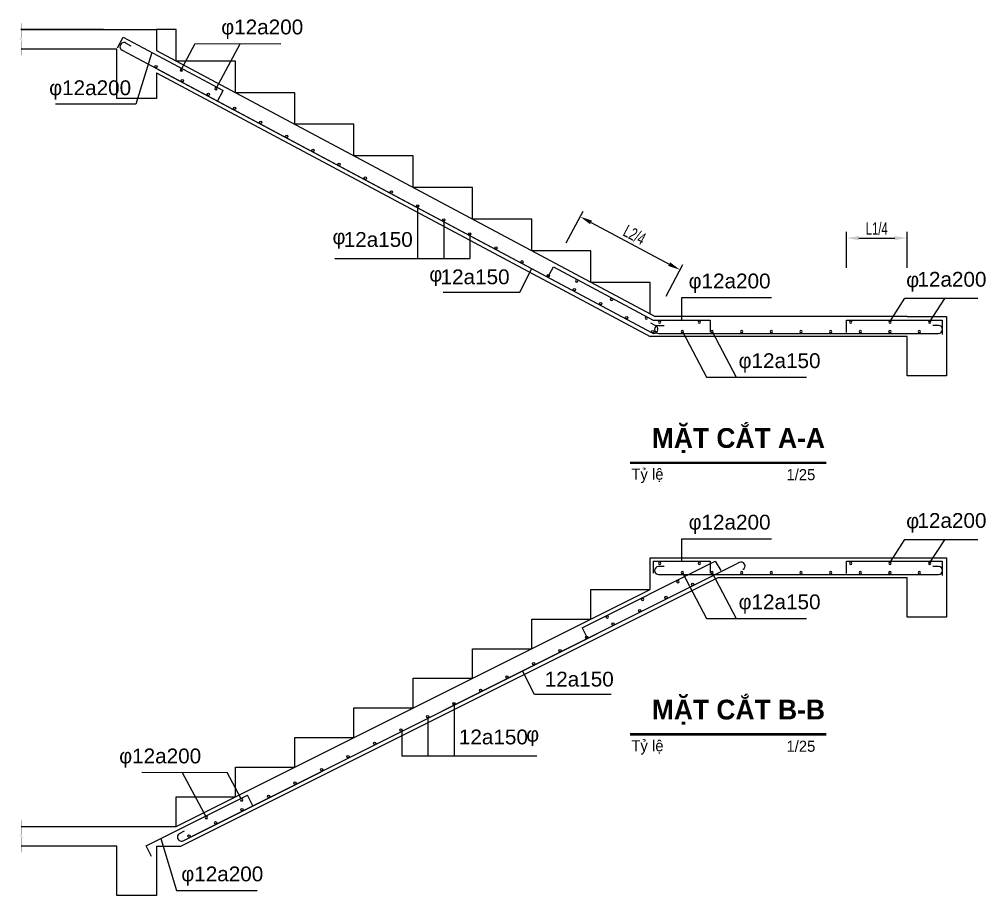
# Model space of a CAD drawing. Extents: x -1107188 to -523840, y 39692 to 514392.
# Drawn here: x -1054570 to -1035000, y 290232 to 307973 of the extents above; entities that cross this region are included whole.
import ezdxf

# ---------------------------------------------------------------- set-up
doc = ezdxf.new("R2010")
doc.units = 0
doc.layers.get('DEFPOINTS').update_dxf_attribs({"linetype": 'CONTINUOUS'})
doc.layers.add('00-KICH THUOC', color=6, linetype='CONTINUOUS', lineweight=9)
doc.layers.add('NET-THAY', color=2, linetype='CONTINUOUS', lineweight=13)
for name, color, linetype in [('BAOMANH', 2, 'CONTINUOUS'), ('TAGS', 60, 'CONTINUOUS'), ('TEXT', 7, 'CONTINUOUS'), ('THEP', 6, 'CONTINUOUS'), ('TUONG', 131, 'CONTINUOUS')]:
    doc.layers.add(name, color=color, linetype=linetype)
doc.styles.add('KICHTHUOC', font='', dxfattribs={"width": 0.8})
doc.styles.add('SWISS-CONDENSE', font='')
doc.styles.add('VNI-TIMES', font='')
doc.styles.get('KICHTHUOC').set_extended_font_data('VNI-Helve-Condense')
doc.styles.get('SWISS-CONDENSE').set_extended_font_data('VNI-Swiss-Condense')
doc.styles.get('VNI-TIMES').set_extended_font_data('VNI-Times')
doc.dimstyles.new('DIM 25', dxfattribs={"dimtxt": 2.5, "dimasz": 2.5, "dimexe": 1.25, "dimexo": 0.625, "dimtad": 1, "dimdec": 0, "dimtxsty": 'KICHTHUOC', "dimcen": 2.5, "dimclrd": 1, "dimclre": 1, "dimclrt": 2, "dimadec": 0, "dimazin": 0, "dimtfac": 1, "dimtdec": 0, "dimtix": 1, "dimtmove": 0, "dimatfit": 3, "dimfxl": 6, "dimfxlon": 1, "dimarcsym": 0})

# ---------------------------------------------------------------- blocks, each defined once
blk = doc.blocks.new('*D1457')
at = {"layer": '00-KICH THUOC', "color": 1, "lineweight": -2, "transparency": 16777216}
for p, q in [((-1037818, 302944), (-1037818, 303669)), ((-1037568, 303544), (-1036842, 303544)), ((-1036592, 302944), (-1036592, 303669))]:
    blk.add_line(p, q, dxfattribs=at)
at = {"layer": '00-KICH THUOC', "color": 1, "transparency": 16777216}
for points in [[(-1037568, 303586), (-1037568, 303503), (-1037818, 303544)], [(-1036842, 303586), (-1036842, 303503), (-1036592, 303544)]]:
    blk.add_solid(points, dxfattribs=at)
at = {"layer": 'DEFPOINTS', "color": 0, "transparency": 16777216}
for p in [(-1036592, 303544), (-1037818, 301884), (-1036592, 301555)]:
    blk.add_point(p, dxfattribs=at)
at = {"layer": '00-KICH THUOC', "color": 2, "transparency": 16777216, "insert": (-1037205, 303737), "char_height": 250, "attachment_point": 5, "style": 'KICHTHUOC'}
blk.add_mtext('L1/4', dxfattribs=at)
blk = doc.blocks.new('*D1458')
at = {"layer": '00-KICH THUOC', "color": 1, "lineweight": -2, "transparency": 16777216}
for p, q in [((-1043494, 303450), (-1043153, 304089)), ((-1042991, 303862), (-1041409, 303018)), ((-1041471, 302371), (-1041130, 303010))]:
    blk.add_line(p, q, dxfattribs=at)
at = {"layer": '00-KICH THUOC', "color": 1, "transparency": 16777216}
for points in [[(-1042972, 303898), (-1043011, 303825), (-1043212, 303979)], [(-1041389, 303054), (-1041429, 302981), (-1041188, 302900)]]:
    blk.add_solid(points, dxfattribs=at)
at = {"layer": 'DEFPOINTS', "color": 0, "transparency": 16777216}
for p in [(-1043754, 302964), (-1041188, 302900), (-1041730, 301884)]:
    blk.add_point(p, dxfattribs=at)
at = {"layer": '00-KICH THUOC', "color": 2, "transparency": 16777216, "insert": (-1042110, 303609), "char_height": 250, "attachment_point": 5, "rotation": 331.9275, "style": 'KICHTHUOC'}
blk.add_mtext('L2/4', dxfattribs=at)
blk = doc.blocks.new('*U1459')
at = {"layer": '00-KICH THUOC'}
blk.add_circle((0, 0), 24, dxfattribs=at)
blk = doc.blocks.new('*U1460')
at = {"layer": '00-KICH THUOC', "color": 0, "linetype": 'ByBlock', "lineweight": -2, "transparency": 16777216}
for p in [(-11400, 0), (-10800, 0), (-10200, 0), (-9600, 0), (-9000, 0), (-8400, 0), (-7800, 0), (-7200, 0), (-6600, 0), (-6000, 0), (-5400, 0), (-4800, 0), (-4200, 0), (-3600, 0), (-3000, 0), (-2400, 0), (-1800, 0), (-1200, 0), (-600, 0), (0, 0)]:
    blk.add_blockref('*U1459', p, dxfattribs=at)
blk = doc.blocks.new('*U1461')
at = {"layer": '00-KICH THUOC'}
blk.add_circle((0, 0), 24, dxfattribs=at)
blk = doc.blocks.new('*U1462')
at = {"layer": '00-KICH THUOC', "color": 0, "linetype": 'ByBlock', "lineweight": -2, "transparency": 16777216}
for p in [(-4800, 0), (-4200, 0), (-3600, 0), (-3000, 0), (-2400, 0), (-1800, 0), (-1200, 0), (-600, 0), (0, 0)]:
    blk.add_blockref('*U1461', p, dxfattribs=at)
blk = doc.blocks.new('*U1463')
at = {"layer": '00-KICH THUOC'}
blk.add_circle((0, 0), 24, dxfattribs=at)
blk = doc.blocks.new('*U1464')
at = {"layer": '00-KICH THUOC', "color": 0, "linetype": 'ByBlock', "lineweight": -2, "transparency": 16777216}
for p in [(-800, 0), (0, 0)]:
    blk.add_blockref('*U1463', p, dxfattribs=at)
blk = doc.blocks.new('*U1465')
at = {"layer": '00-KICH THUOC'}
blk.add_circle((0, 0), 24, dxfattribs=at)
blk = doc.blocks.new('*U1466')
at = {"layer": '00-KICH THUOC', "color": 0, "linetype": 'ByBlock', "lineweight": -2, "transparency": 16777216}
for p in [(-1600, 0), (-800, 0), (0, 0)]:
    blk.add_blockref('*U1465', p, dxfattribs=at)
blk = doc.blocks.new('*U1467')
at = {"layer": '00-KICH THUOC'}
blk.add_circle((0, 0), 24, dxfattribs=at)
blk = doc.blocks.new('*U1468')
at = {"layer": '00-KICH THUOC', "color": 0, "linetype": 'ByBlock', "lineweight": -2, "transparency": 16777216}
for p in [(-1600, 0), (-800, 0), (0, 0)]:
    blk.add_blockref('*U1467', p, dxfattribs=at)
blk = doc.blocks.new('*U1469')
at = {"layer": '00-KICH THUOC'}
blk.add_circle((0, 0), 24, dxfattribs=at)
blk = doc.blocks.new('*U1470')
at = {"layer": '00-KICH THUOC', "color": 0, "linetype": 'ByBlock', "lineweight": -2, "transparency": 16777216}
for p in [(-800, 0), (0, 0)]:
    blk.add_blockref('*U1469', p, dxfattribs=at)
blk = doc.blocks.new('*U1471')
at = {"layer": '00-KICH THUOC'}
blk.add_circle((0, 0), 24, dxfattribs=at)
blk = doc.blocks.new('*U1472')
at = {"layer": '00-KICH THUOC', "color": 0, "linetype": 'ByBlock', "lineweight": -2, "transparency": 16777216}
for p in [(-4800, 0), (-4200, 0), (-3600, 0), (-3000, 0), (-2400, 0), (-1800, 0), (-1200, 0), (-600, 0), (0, 0)]:
    blk.add_blockref('*U1471', p, dxfattribs=at)
blk = doc.blocks.new('*U1473')
at = {"layer": '00-KICH THUOC'}
blk.add_circle((0, 0), 24, dxfattribs=at)
blk = doc.blocks.new('*U1474')
at = {"layer": '00-KICH THUOC', "color": 0, "linetype": 'ByBlock', "lineweight": -2, "transparency": 16777216}
for p in [(-1600, 0), (-800, 0), (0, 0)]:
    blk.add_blockref('*U1473', p, dxfattribs=at)
blk = doc.blocks.new('*U1477')
at = {"layer": '00-KICH THUOC'}
blk.add_circle((0, 0), 24, dxfattribs=at)
blk = doc.blocks.new('*U1478')
at = {"layer": '00-KICH THUOC', "color": 0, "linetype": 'ByBlock', "lineweight": -2, "transparency": 16777216}
for p in [(-11400, 0), (-10800, 0), (-10200, 0), (-9600, 0), (-9000, 0), (-8400, 0), (-7800, 0), (-7200, 0), (-6600, 0), (-6000, 0), (-5400, 0), (-4800, 0), (-4200, 0), (-3600, 0), (-3000, 0), (-2400, 0), (-1800, 0), (-1200, 0), (-600, 0), (0, 0)]:
    blk.add_blockref('*U1477', p, dxfattribs=at)
blk = doc.blocks.new('*U1479')
at = {"layer": '00-KICH THUOC'}
blk.add_circle((0, 0), 24, dxfattribs=at)
blk = doc.blocks.new('*U1480')
at = {"layer": '00-KICH THUOC', "color": 0, "linetype": 'ByBlock', "lineweight": -2, "transparency": 16777216}
for p in [(-1600, 0), (-800, 0), (0, 0)]:
    blk.add_blockref('*U1479', p, dxfattribs=at)
blk = doc.blocks.new('*U1475')
at = {"layer": '00-KICH THUOC'}
blk.add_circle((0, 0), 24, dxfattribs=at)
blk = doc.blocks.new('*U1476')
at = {"layer": '00-KICH THUOC', "color": 0, "linetype": 'ByBlock', "lineweight": -2, "transparency": 16777216}
for p in [(-800, 0), (0, 0)]:
    blk.add_blockref('*U1475', p, dxfattribs=at)
blk = doc.blocks.new('*U1481')
at = {"layer": '00-KICH THUOC'}
blk.add_circle((0, 0), 24, dxfattribs=at)
blk = doc.blocks.new('*U1482')
at = {"layer": '00-KICH THUOC', "color": 0, "linetype": 'ByBlock', "lineweight": -2, "transparency": 16777216}
for p in [(-800, 0), (0, 0)]:
    blk.add_blockref('*U1481', p, dxfattribs=at)

msp = doc.modelspace()

# ---------------------------------------------------------------- linework, layer by layer
at = {"layer": '00-KICH THUOC'}
for p, q in [((-1051792.484, 307768.274), (-1051792.484, 307341.608)), ((-1040474.775, 297001.723), (-1040362.21, 296811.73))]:
    msp.add_line(p, q, dxfattribs=at)
at = {"layer": '00-KICH THUOC', "linetype": 'Continuous'}
for points in [[(-1054532.256, 307893.274, 2, 2, 0), (-1054532.256, 307593.274, 2, 2, 0), (-1054566.599, 307580.774, 2, 2, 0), (-1054497.912, 307555.774, 2, 2, 0), (-1054532.256, 307543.274, 2, 2, 0), (-1054532.256, 307243.274, 0, 0, 0)], [(-1054532.256, 291757.311, 2, 2, 0), (-1054532.256, 291457.311, 2, 2, 0), (-1054566.599, 291444.811, 2, 2, 0), (-1054497.912, 291419.811, 2, 2, 0), (-1054532.256, 291407.311, 2, 2, 0), (-1054532.256, 291107.311, 0, 0, 0)]]:
    msp.add_lwpolyline(points, format="xyseb", dxfattribs=at)
at = {"layer": '00-KICH THUOC'}
for points in [[(-1036592.484, 301954.941), (-1035792.484, 301954.941), (-1035792.484, 300754.941), (-1036592.484, 300754.941), (-1036592.484, 301554.941)], [(-1036592.484, 297072.311), (-1035792.484, 297072.311), (-1035792.484, 295872.311), (-1036592.484, 295872.311), (-1036592.484, 296672.311)]]:
    msp.add_lwpolyline(points, dxfattribs=at)
at = {"layer": 'BAOMANH', "color": 2, "linetype": 'Continuous'}
for p, q in [((-1051290.241, 306948.975), (-1051008.36, 307481.791)), ((-1051010.929, 307476.935), (-1049275.723, 307481.791)), ((-1050584.379, 306572.466), (-1050099.219, 307479.487)), ((-1046505.443, 304193.002), (-1046505.443, 303129.848)), ((-1045976.016, 303910.679), (-1045976.016, 303129.848)), ((-1045446.589, 303628.355), (-1045446.589, 303129.848)), ((-1048179.109, 303129.848), (-1045446.589, 303129.848)), ((-1044431.114, 302451.919), (-1044193.894, 302926.359)), ((-1045984.411, 302451.919), (-1044431.114, 302451.919)), ((-1036941.338, 301850.517), (-1036634.251, 302326.08)), ((-1036634.251, 302326.08), (-1035160.235, 302326.08)), ((-1036136.47, 301842.847), (-1035829.384, 302318.41)), ((-1041140.598, 301652.055), (-1040654.319, 300728.427)), ((-1040540.598, 301652.022), (-1040054.336, 300728.427)), ((-1040654.319, 300728.427), (-1038626.413, 300728.427)), ((-1036941.338, 296967.887), (-1036634.251, 297443.45)), ((-1036634.251, 297443.45), (-1035160.235, 297443.45)), ((-1036136.47, 296960.217), (-1035829.384, 297435.78)), ((-1041140.598, 296769.425), (-1040654.319, 295845.797)), ((-1040540.598, 296769.392), (-1040054.336, 295845.797)), ((-1040654.319, 295845.797), (-1038626.413, 295845.797)), ((-1044139.929, 294307.767), (-1044377.15, 294782.208)), ((-1042586.633, 294307.767), (-1044139.929, 294307.767)), ((-1045764.915, 294121.685), (-1045764.915, 293058.53)), ((-1046294.342, 293839.361), (-1046294.342, 293058.53)), ((-1046823.77, 293557.037), (-1046823.77, 293058.53)), ((-1044091.249, 293058.53), (-1046823.77, 293058.53)), ((-1050355.067, 292719.129), (-1052090.274, 292723.985)), ((-1050781.618, 291814.66), (-1051266.778, 292721.681)), ((-1050075.756, 292191.169), (-1050357.636, 292723.985))]:
    msp.add_line(p, q, dxfattribs=at)
at = {"layer": 'BAOMANH', "color": 2, "linetype": 'Continuous', "ltscale": 4}
for points in [[(-1051888.296, 307302.04), (-1052207.932, 306253.641), (-1053837.932, 306253.641)], [(-1041156.125, 301881.035), (-1041156.125, 302342.026), (-1039334.754, 302342.026)], [(-1041156.125, 296998.405), (-1041156.125, 297459.397), (-1039334.754, 297459.397)], [(-1051704.499, 291386.861), (-1051384.863, 290338.462), (-1049754.863, 290338.462)]]:
    msp.add_lwpolyline(points, dxfattribs=at)
at = {"layer": 'NET-THAY'}
for p, q in [((-1051392.484, 307768.274), (-1051792.484, 307768.274)), ((-1051392.484, 307128.274), (-1051392.484, 307768.274)), ((-1051792.484, 307341.608), (-1041692.484, 301954.941)), ((-1050192.484, 307128.274), (-1051392.484, 307128.274)), ((-1050192.484, 306488.274), (-1050192.484, 307128.274)), ((-1051792.484, 306888.274), (-1041792.484, 301554.941)), ((-1051754.837, 306958.863), (-1041754.837, 301625.529)), ((-1048992.484, 306488.274), (-1050192.484, 306488.274)), ((-1048992.484, 306488.274), (-1050192.484, 306488.274)), ((-1048992.484, 305848.274), (-1048992.484, 306488.274)), ((-1047792.484, 305848.274), (-1048992.484, 305848.274)), ((-1047792.484, 305208.274), (-1047792.484, 305848.274)), ((-1046592.484, 305208.274), (-1047792.484, 305208.274)), ((-1046592.484, 304568.274), (-1046592.484, 305208.274)), ((-1045392.484, 304568.274), (-1046592.484, 304568.274)), ((-1045392.484, 303928.274), (-1045392.484, 304568.274)), ((-1044192.484, 303928.274), (-1045392.484, 303928.274)), ((-1044192.484, 303288.274), (-1044192.484, 303928.274)), ((-1042992.484, 303288.274), (-1044192.484, 303288.274)), ((-1042992.484, 302648.274), (-1042992.484, 303288.274)), ((-1041792.484, 302648.274), (-1042992.484, 302648.274)), ((-1041792.484, 302068.274), (-1041792.484, 302648.274)), ((-1041792.484, 302008.274), (-1041792.484, 302648.274)), ((-1036592.484, 301954.941), (-1041692.484, 301954.941)), ((-1036592.484, 301554.941), (-1041792.484, 301554.941)), ((-1051058.565, 291441.5), (-1040921.723, 296509.921))]:
    msp.add_line(p, q, dxfattribs=at)
msp.add_lwpolyline([(-1047260.484, 293247.911), (-1047263.671, 293249.504)], dxfattribs=at)
at = {"layer": 'TAGS', "linetype": 'Continuous'}
msp.add_line((-1052862.005, 307768.274), (-1054537.891, 307768.274), dxfattribs=at)
at = {"layer": 'TEXT', "color": 7, "linetype": 'ByBlock', "const_width": 48.75}
for points in [[(-1038224.601, 298996.861), (-1041018.344, 298996.861), (-1038224.601, 298996.861), (-1042202.548, 298996.861)], [(-1038224.601, 293499.009), (-1041018.344, 293499.009), (-1038224.601, 293499.009), (-1042202.548, 293499.009)]]:
    msp.add_lwpolyline(points, dxfattribs=at)
at = {"layer": 'THEP', "color": 1, "linetype": 'Continuous', "ltscale": 4}
for p, q in [((-1052579.683, 307398.78), (-1052466.741, 307610.545)), ((-1052466.741, 307610.545), (-1050443.302, 306531.377)), ((-1050556.243, 306319.612), (-1050443.302, 306531.377)), ((-1043866.512, 302751.756), (-1043753.571, 302963.521)), ((-1043753.571, 302963.521), (-1041730.131, 301884.353)), ((-1041730.131, 301884.353), (-1040582.118, 301884.353)), ((-1040582.118, 301884.353), (-1040582.118, 301640.688)), ((-1043169.626, 295654.298), (-1040474.775, 297001.723)), ((-1041730.131, 297001.723), (-1040582.118, 297001.723)), ((-1041730.131, 297001.723), (-1041730.131, 296758.059)), ((-1040582.118, 297001.723), (-1040582.118, 296758.059)), ((-1043169.626, 295654.298), (-1043062.295, 295439.635)), ((-1052002.029, 291238.096), (-1049950.9, 292263.661)), ((-1049843.569, 292048.998), (-1049950.9, 292263.661)), ((-1051894.698, 291023.434), (-1052002.029, 291238.096))]:
    msp.add_line(p, q, dxfattribs=at)
at = {"layer": 'THEP', "color": 1, "linetype": 'Continuous'}
for p, q in [((-1052413.14, 307493.453), (-1052310.618, 307439.712)), ((-1052488.311, 307350.049), (-1041754.837, 301625.529)), ((-1041677.624, 301767.844), (-1041779.367, 301823.046)), ((-1041625.252, 301776.73), (-1041509.501, 301777.557)), ((-1035954.572, 301776.73), (-1036070.323, 301777.557)), ((-1041624.094, 301614.822), (-1035955.73, 301614.822)), ((-1051251.29, 291345.196), (-1040043.246, 296950.399)), ((-1041509.501, 296893.272), (-1041625.252, 296894.1)), ((-1039991.984, 296977.27), (-1040094.507, 296923.529)), ((-1035954.572, 296894.1), (-1036070.323, 296894.928)), ((-1041624.094, 296732.192), (-1035955.73, 296732.192)), ((-1051324.733, 291489.493), (-1051221.572, 291541.998))]:
    msp.add_line(p, q, dxfattribs=at)
at = {"layer": 'THEP', "color": 1, "linetype": 'Continuous', "ltscale": 4}
for points in [[(-1037818.415, 301634.863), (-1037818.415, 301884.353), (-1035881.017, 301884.353), (-1035881.017, 301595.825)], [(-1037818.415, 296752.234), (-1037818.415, 297001.723), (-1035881.017, 297001.723), (-1035881.017, 296713.196)]]:
    msp.add_lwpolyline(points, dxfattribs=at)
at = {"layer": 'THEP', "color": 1, "linetype": 'Continuous'}
for centre, start, end in [((-1052450.725, 307421.751), 62.3371921, 242.3371921), ((-1041716.23, 301696.687), 241.517834, 61.517834), ((-1041624.673, 301695.776), 90.409679, 270.409679), ((-1035955.151, 301695.776), 269.590321, 89.590321), ((-1041624.673, 296813.146), 90.409679, 270.409679), ((-1039954.399, 296905.568), 297.6628079, 117.6628079), ((-1035955.151, 296813.146), 269.590321, 89.590321), ((-1051288.011, 291417.344), 116.9747302, 296.9747302)]:
    msp.add_arc(centre, 80.956, start, end, dxfattribs=at)
at = {"layer": 'TUONG', "color": 4}
for p, q in [((-1054532.256, 307768.274), (-1051792.484, 307768.274)), ((-1052592.484, 307368.274), (-1054532.256, 307368.274)), ((-1052592.484, 306368.274), (-1052592.484, 307368.274)), ((-1051792.484, 306888.274), (-1051792.484, 306368.274)), ((-1051792.484, 306368.274), (-1052592.484, 306368.274)), ((-1051298.057, 291232.311), (-1040418.057, 296672.311)), ((-1051392.484, 291632.311), (-1041792.484, 296432.311)), ((-1051792.484, 291232.311), (-1051298.057, 291232.311))]:
    msp.add_line(p, q, dxfattribs=at)
for points in [[(-1051792.484, 291632.311), (-1051392.484, 291632.311), (-1051392.484, 292232.311), (-1050192.484, 292232.311), (-1050192.484, 292832.311), (-1048992.484, 292832.311), (-1048992.484, 293432.311), (-1047792.484, 293432.311), (-1047792.484, 294032.311), (-1046592.484, 294032.311), (-1046592.484, 294632.311), (-1045392.484, 294632.311), (-1045392.484, 295232.311), (-1044192.484, 295232.311), (-1044192.484, 295832.311), (-1042992.484, 295832.311), (-1042992.484, 296432.311), (-1041792.484, 296432.311), (-1041792.484, 297072.311), (-1035792.484, 297072.311)], [(-1040418.057, 296672.311), (-1036592.484, 296672.311)], [(-1054532.256, 291632.311), (-1052592.484, 291632.311)], [(-1052592.484, 291632.311), (-1052592.484, 291632.311), (-1051792.484, 291632.311)], [(-1052592.484, 291232.311), (-1054532.256, 291232.311)], [(-1051792.484, 291232.311), (-1051792.484, 290232.311), (-1052592.484, 290232.311), (-1052592.484, 291232.311)]]:
    msp.add_lwpolyline(points, dxfattribs=at)

# ---------------------------------------------------------------- block references
at = {"layer": '00-KICH THUOC'}
for name, p, rotation in [('*U1460', (-1041740.598, 301652.088), 331.9306600702085), ('*U1478', (-1040935.141, 296536.904), 26.56819818312029)]:
    msp.add_blockref(name, p, dxfattribs=dict(at, rotation=rotation))
at = {"layer": '00-KICH THUOC', "xscale": -1}
for name, p, rotation in [('*U1470', (-1050584.379, 306572.466), 151.9243660580855), ('*U1468', (-1041871.209, 301925.442), 151.9243660580855), ('*U1464', (-1041599.178, 301842.934), 359.996852994225), ('*U1466', (-1037736.47, 301842.934), 359.996852994225), ('*U1462', (-1041140.598, 301652.055), 359.996852994225), ('*U1482', (-1041599.178, 296960.305), 359.996852994225), ('*U1474', (-1037736.47, 296960.305), 359.996852994225), ('*U1472', (-1041140.598, 296769.425), 359.996852994225), ('*U1480', (-1041233.653, 296588.593), 206.5619041709972), ('*U1476', (-1050066.056, 292172.391), 206.5619041709972)]:
    msp.add_blockref(name, p, dxfattribs=dict(at, rotation=rotation))

# ---------------------------------------------------------------- texts
at = {"layer": 'TEXT', "color": 7, "linetype": 'Continuous', "char_height": 300, "style": 'VNI-TIMES'}
for s, insert, width, attachment_point in [('{\\fSymbol|b0|i0|c2|p18;f\\fVNI-Helve|b0|i0|c0|p2;12a200}', (-1050479.037, 307968.571), 741.2576, 1), ('{\\fSymbol|b0|i0|c2|p18;f\\fVNI-Helve|b0|i0|c0|p2;12a200}', (-1053963.595, 306737.901), 2483.06459, 1), ('\\fSymbol|b0|i0|c2|p18;f', (-1048226.224, 303720.921), 366.1084, 1), ('{\\fVNI-Helve|b0|i0|c0|p2;12a150}', (-1048000.231, 303666.654), 741.2576, 1), ('\\fSymbol|b0|i0|c2|p18;f', (-1046265.586, 302964.255), 366.1084, 1), ('{\\fVNI-Helve|b0|i0|c0|p2;12a150}', (-1046039.593, 302909.988), 741.2576, 1), ('{\\fSymbol|b0|i0|c2|p18;f\\fVNI-Helve|b0|i0|c0|p2;12a200}', (-1041014.736, 302826.287), 2483.06459, 1), ('\\fSymbol|b0|i0|c2|p18;f', (-1036607.774, 302851.167), 366.1084, 1), ('{\\fVNI-Helve|b0|i0|c0|p2;12a200}', (-1036381.78, 302860.29), 741.2576, 1), ('{\\fSymbol|b0|i0|c2|p18;f\\fVNI-Helve|b0|i0|c0|p2;12a150}', (-1040002.472, 301212.688), 2483.06459, 1), ('{\\fSymbol|b0|i0|c2|p18;f\\fVNI-Helve|b0|i0|c0|p2;12a200}', (-1041014.736, 297943.657), 2483.06459, 1), ('\\fSymbol|b0|i0|c2|p18;f', (-1036607.774, 297968.537), 366.1084, 1), ('{\\fVNI-Helve|b0|i0|c0|p2;12a200}', (-1036381.78, 297977.66), 741.2576, 1), ('{\\fSymbol|b0|i0|c2|p18;f\\fVNI-Helve|b0|i0|c0|p2;12a150}', (-1040002.472, 296330.058), 2483.06459, 1), ('{\\fVNI-Helve|b0|i0|c0|p2;12a150}', (-1042531.45, 294765.837), 741.2576, 3), ('{\\fVNI-Helve|b0|i0|c0|p2;12a150}', (-1044270.127, 293595.337), 741.2576, 3), ('\\fSymbol|b0|i0|c2|p18;f', (-1044044.134, 293649.604), 366.1084, 3), ('{\\fSymbol|b0|i0|c2|p18;f\\fVNI-Helve|b0|i0|c0|p2;12a200}', (-1050886.96, 293210.765), 741.2576, 3), ('{\\fSymbol|b0|i0|c2|p18;f\\fVNI-Helve|b0|i0|c0|p2;12a200}', (-1049629.199, 290822.722), 2483.06459, 3)]:
    msp.add_mtext(s, dxfattribs=dict(at, insert=insert, width=width, attachment_point=attachment_point))
at = {"layer": 'TEXT', "color": 7, "char_height": 400, "attachment_point": 1, "style": 'SWISS-CONDENSE'}
for s, insert in [('{\\fVNI-Avo|b1|i0|c0|p2;MAËT CAÉT A-A}', (-1041760.129, 299697.461)), ('{\\fVNI-Avo|b1|i0|c0|p2;MAËT CAÉT B-B}', (-1041760.129, 294199.608))]:
    msp.add_mtext(s, dxfattribs=dict(at, insert=insert))
at = {"layer": 'TEXT', "color": 7, "linetype": 'ByBlock', "char_height": 225, "attachment_point": 1, "style": 'SWISS-CONDENSE'}
for s, insert in [('{\\fVNI-Avo|b0|i0|c0|p2;Tyû leä}', (-1042175.528, 298877.995)), ('{\\fVNI-Avo|b0|i0|c0|p2;1/25}', (-1039034.697, 298868.021)), ('{\\fVNI-Avo|b0|i0|c0|p2;Tyû leä}', (-1042175.528, 293380.142)), ('{\\fVNI-Avo|b0|i0|c0|p2;1/25}', (-1039034.697, 293370.169))]:
    msp.add_mtext(s, dxfattribs=dict(at, insert=insert))

# ---------------------------------------------------------------- dimensions: what is measured, and where the dimension line sits
at = {"layer": '00-KICH THUOC'}
dim = msp.add_aligned_dim(p1=(-1043753.571, 302963.521), p2=(-1041730.131, 301884.353), distance=1151.068, text='L2/4', dimstyle='DIM 25', override={"dimscale": 100, "dimlfac": 0.25, "dimfrac": 2}, dxfattribs=at)
dim.commit()
dim.dimension.update_dxf_attribs({"geometry": '*D1458', "text_midpoint": (-1042109.741, 303609.143)})
dim = msp.add_linear_dim(base=(-1036592.484, 303544.399), p1=(-1037818.415, 301884.353), p2=(-1036592.484, 301554.941), text='L1/4', dimstyle='DIM 25', override={"dimscale": 100, "dimlfac": 0.25, "dimfrac": 2}, dxfattribs=at)
dim.commit()
dim.dimension.update_dxf_attribs({"geometry": '*D1457', "text_midpoint": (-1037205.449, 303544.399), "dimtype": 160})

doc.saveas('drawing.dxf')
